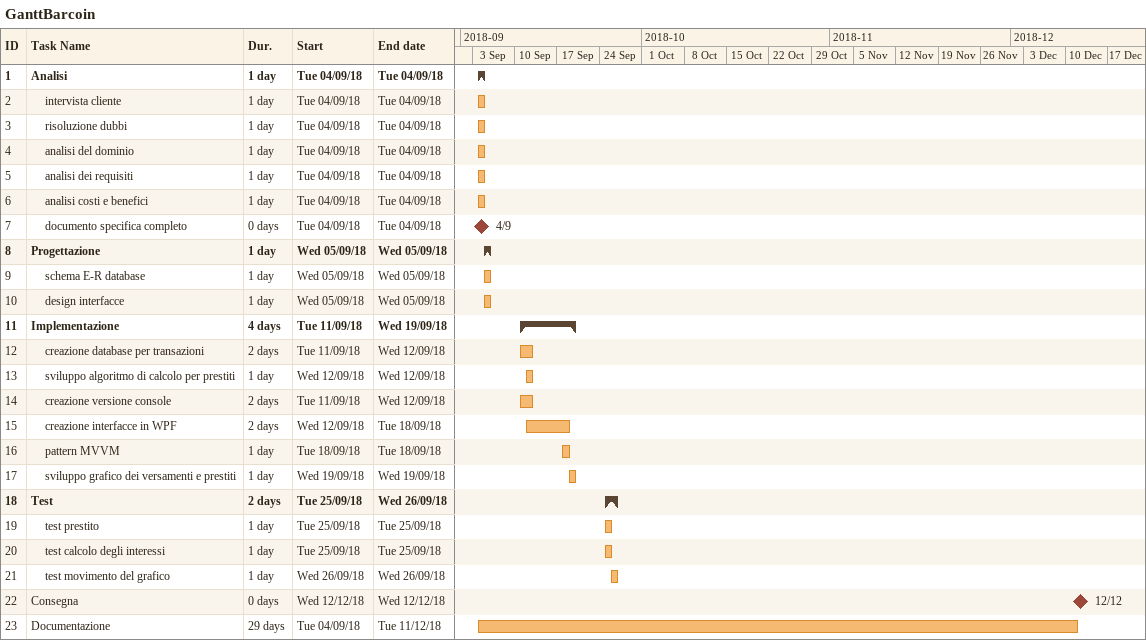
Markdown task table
GanttBarcoin

| ID | Level | Task | Duration | Start | Finish |
|---|---|---|---|---|---|
| 1 | 1 | **Analisi** | 1d | 2018-09-04 | 2018-09-04 |
| 2 | 2 | intervista cliente | 1d | 2018-09-04 | 2018-09-04 |
| 3 | 2 | risoluzione dubbi | 1d | 2018-09-04 | 2018-09-04 |
| 4 | 2 | analisi del dominio | 1d | 2018-09-04 | 2018-09-04 |
| 5 | 2 | analisi dei requisiti | 1d | 2018-09-04 | 2018-09-04 |
| 6 | 2 | analisi costi e benefici | 1d | 2018-09-04 | 2018-09-04 |
| 7 | 2 | documento specifica completo | 0d | 2018-09-04 | 2018-09-04 |
| 8 | 1 | **Progettazione** | 1d | 2018-09-05 | 2018-09-05 |
| 9 | 2 | schema E-R database | 1d | 2018-09-05 | 2018-09-05 |
| 10 | 2 | design interfacce | 1d | 2018-09-05 | 2018-09-05 |
| 11 | 1 | **Implementazione** | 4d | 2018-09-11 | 2018-09-19 |
| 12 | 2 | creazione database per transazioni | 2d | 2018-09-11 | 2018-09-12 |
| 13 | 2 | sviluppo algoritmo di calcolo per prestiti | 1d | 2018-09-12 | 2018-09-12 |
| 14 | 2 | creazione versione console | 2d | 2018-09-11 | 2018-09-12 |
| 15 | 2 | creazione interfacce in WPF | 2d | 2018-09-12 | 2018-09-18 |
| 16 | 2 | pattern MVVM | 1d | 2018-09-18 | 2018-09-18 |
| 17 | 2 | sviluppo grafico dei versamenti e prestiti | 1d | 2018-09-19 | 2018-09-19 |
| 18 | 1 | **Test** | 2d | 2018-09-25 | 2018-09-26 |
| 19 | 2 | test prestito | 1d | 2018-09-25 | 2018-09-25 |
| 20 | 2 | test calcolo degli interessi | 1d | 2018-09-25 | 2018-09-25 |
| 21 | 2 | test movimento del grafico | 1d | 2018-09-26 | 2018-09-26 |
| 22 | 1 | Consegna | 0d | 2018-12-12 | 2018-12-12 |
| 23 | 1 | Documentazione | 29d | 2018-09-04 | 2018-12-11 |
